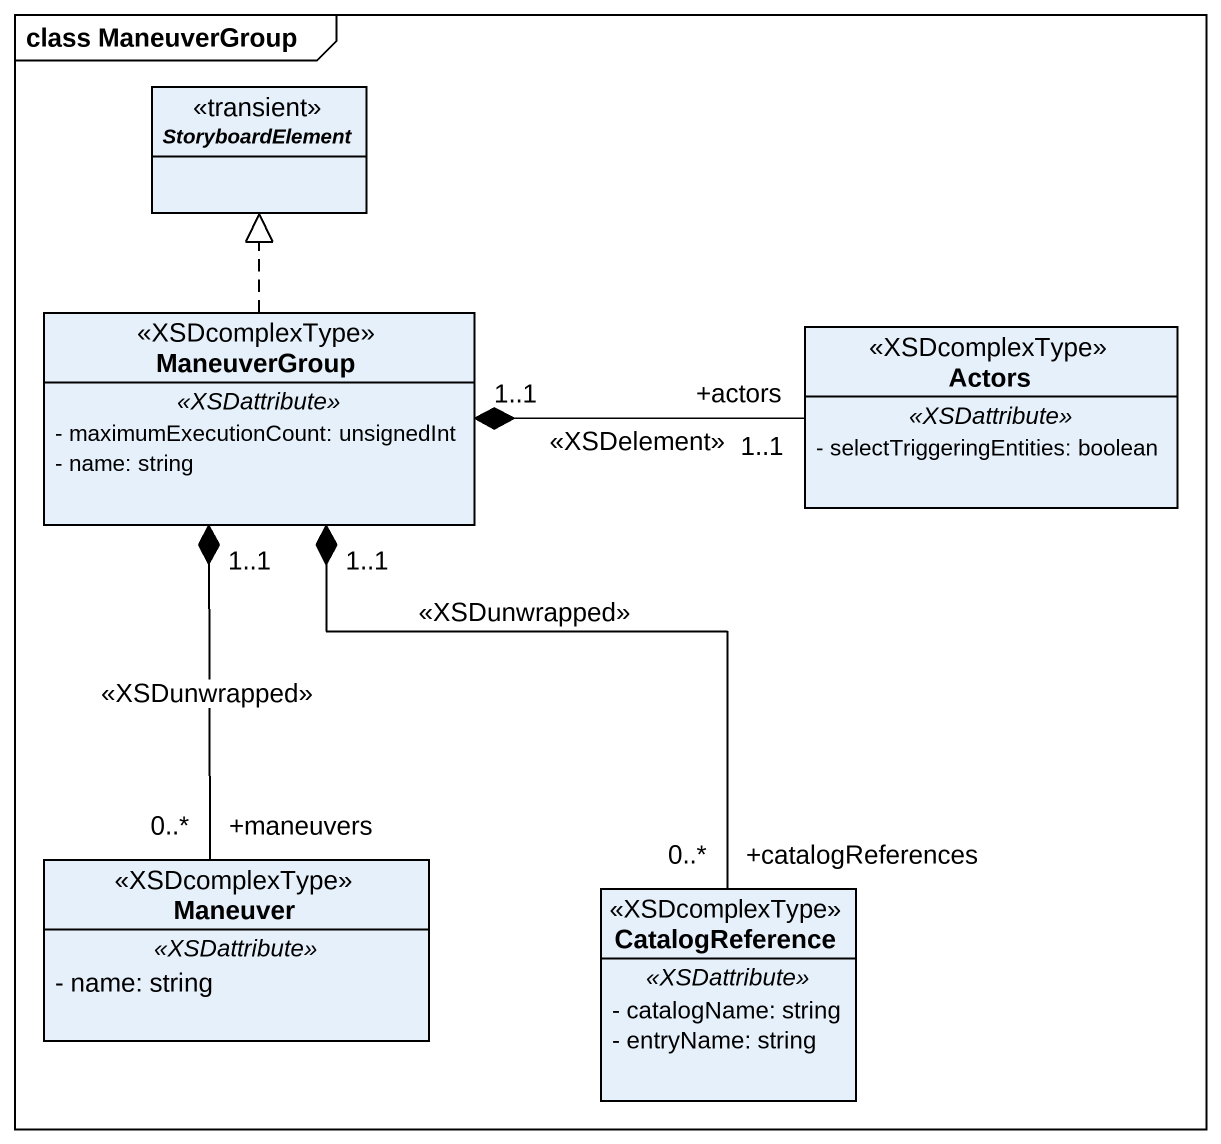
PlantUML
@startuml
mainframe class ManeuverGroup
hide circle
hide empty members
skinparam classAttributeIconSize 0
interface StoryboardElement <<transient>>
class ManeuverGroup <<XSDcomplexType>> {
  .. <<XSDattribute>> ..
  - maximumExecutionCount: unsignedInt
  - name: string
}
class Actors <<XSDcomplexType>> {
  .. <<XSDattribute>> ..
  - selectTriggeringEntities: boolean
}
class Maneuver <<XSDcomplexType>> {
  .. <<XSDattribute>> ..
  - name: string
}
class CatalogReference <<XSDcomplexType>> {
  .. <<XSDattribute>> ..
  - catalogName: string
  - entryName: string
}
ManeuverGroup .up.|> StoryboardElement
ManeuverGroup "1..1" *-right- "+actors\n1..1" Actors : <<XSDelement>>
ManeuverGroup "1..1" *-- "+maneuvers\n0..*" Maneuver : <<XSDunwrapped>>
ManeuverGroup "1..1" *-- "+catalogReferences\n0..*" CatalogReference : <<XSDunwrapped>>
@enduml
